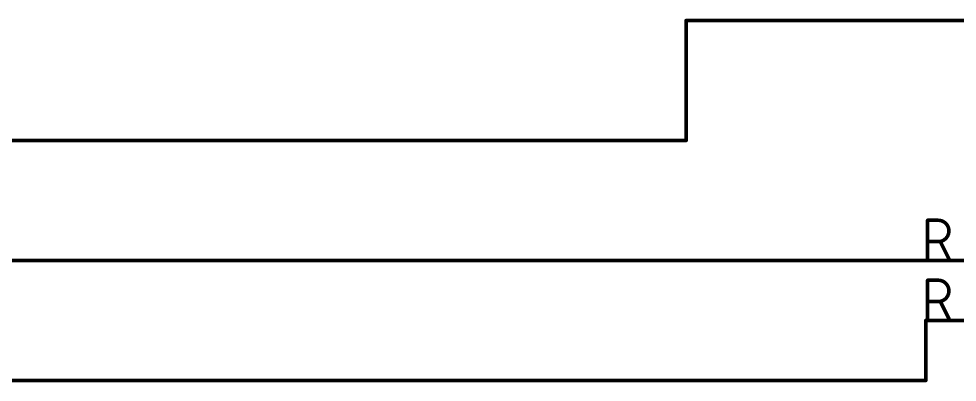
# Model space of a CAD drawing. Extents: x 0 to 389, y 0 to 264.
# Drawn here: x 159.68 to 199.45, y 167.56 to 182.96 of the extents above; entities that cross this region are included whole.
import ezdxf

# ---------------------------------------------------------------- set-up
doc = ezdxf.new("R2010")
doc.units = 0
doc.layers.add('91', color=122, linetype='CONTINUOUS')
doc.layers.add('95', color=251, linetype='CONTINUOUS')

msp = doc.modelspace()

# ---------------------------------------------------------------- linework, layer by layer
at = {"layer": '91', "const_width": 0.1524}
for points in [[(187.96, 177.8), (187.96, 182.88)], [(187.96, 182.88), (212.09, 182.88)], [(149.86, 177.8), (187.96, 177.8)], [(144.78, 172.72), (212.09, 172.72)], [(198.12, 167.64), (198.12, 170.18)], [(198.12, 170.18), (212.09, 170.18)], [(144.78, 167.64), (198.12, 167.64)]]:
    msp.add_lwpolyline(points, dxfattribs=at)
at = {"layer": '91', "const_width": 0.0762}
for points in [[(187.9981, 182.88, 1), (187.9219, 182.88)], [(187.96, 182.9181, 1), (187.96, 182.8419)], [(187.9219, 177.8, 1), (187.9981, 177.8)], [(187.96, 177.7619, 1), (187.96, 177.8381)], [(198.1581, 170.18, 1), (198.0819, 170.18)], [(198.12, 170.2181, 1), (198.12, 170.1419)], [(198.0819, 167.64, 1), (198.1581, 167.64)], [(198.12, 167.6019, 1), (198.12, 167.6781)]]:
    msp.add_lwpolyline(points, format="xyb", dxfattribs=at)
at = {"layer": '95', "const_width": 0.1524}
for points in [[(198.1962, 172.7962), (198.1962, 174.4218)], [(198.1962, 174.4218), (198.6478, 174.4218)], [(198.6478, 173.5187), (198.1962, 173.5187)], [(199.0993, 172.7962), (198.7381, 173.5187)], [(198.1962, 170.2562), (198.1962, 171.8818)], [(198.1962, 171.8818), (198.6478, 171.8818)], [(198.6478, 170.9787), (198.1962, 170.9787)], [(199.0993, 170.2562), (198.7381, 170.9787)]]:
    msp.add_lwpolyline(points, dxfattribs=at)
at = {"layer": '95'}
for points, const_width in [([(198.2343, 174.4218, 1), (198.1581, 174.4218)], 0.0762), ([(198.1962, 174.4599, 1), (198.1962, 174.3837)], 0.0762), ([(198.6478, 173.5187, 1), (198.6478, 174.4218)], 0.1524), ([(198.6478, 174.4599, 1), (198.6478, 174.3837)], 0.0762), ([(198.6478, 174.3837, 1), (198.6478, 174.4599)], 0.0762), ([(198.1962, 173.5568, 1), (198.1962, 173.4806)], 0.0762), ([(198.6478, 173.5568, 1), (198.6478, 173.4806)], 0.0762), ([(198.6478, 173.4806, 1), (198.6478, 173.5568)], 0.0762), ([(198.7721, 173.5357, 1), (198.704, 173.5016)], 0.0762), ([(198.1581, 172.7962, 1), (198.2343, 172.7962)], 0.0762), ([(199.0652, 172.7792, 1), (199.1334, 172.8132)], 0.0762), ([(198.2343, 171.8818, 1), (198.1581, 171.8818)], 0.0762), ([(198.1962, 171.9199, 1), (198.1962, 171.8437)], 0.0762), ([(198.6478, 170.9787, 1), (198.6478, 171.8818)], 0.1524), ([(198.6478, 171.9199, 1), (198.6478, 171.8437)], 0.0762), ([(198.6478, 171.8437, 1), (198.6478, 171.9199)], 0.0762), ([(198.1962, 171.0168, 1), (198.1962, 170.9406)], 0.0762), ([(198.6478, 171.0168, 1), (198.6478, 170.9406)], 0.0762), ([(198.6478, 170.9406, 1), (198.6478, 171.0168)], 0.0762), ([(198.7721, 170.9957, 1), (198.704, 170.9616)], 0.0762), ([(198.1581, 170.2562, 1), (198.2343, 170.2562)], 0.0762), ([(199.0652, 170.2392, 1), (199.1334, 170.2732)], 0.0762)]:
    msp.add_lwpolyline(points, format="xyb", dxfattribs=dict(at, const_width=const_width))

doc.saveas('drawing.dxf')
